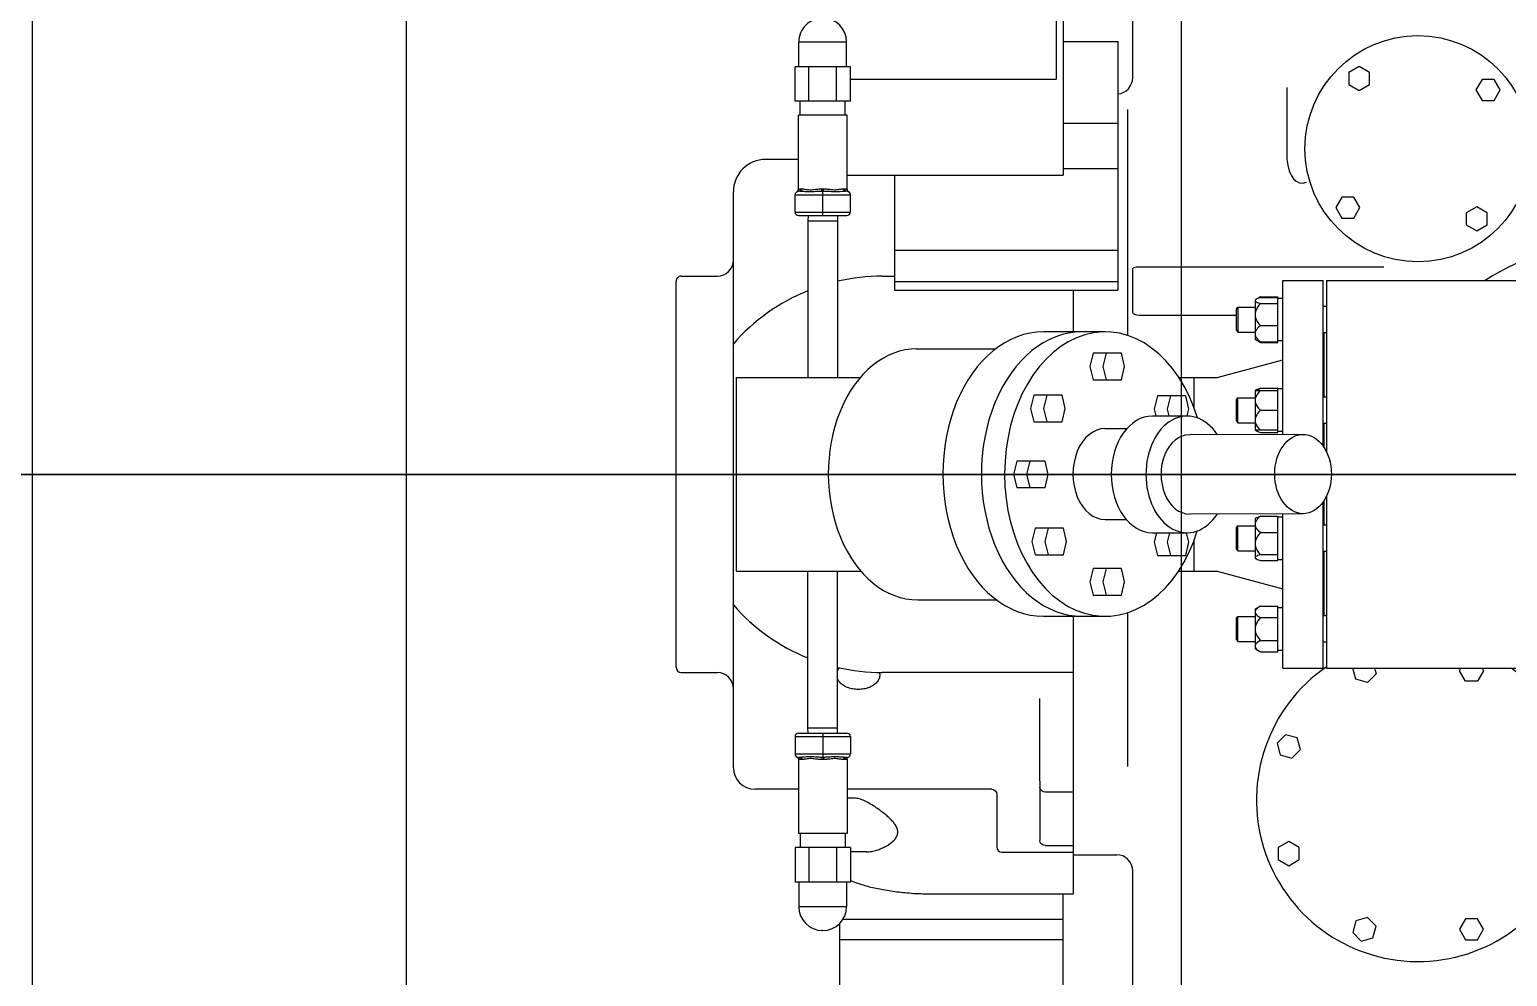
# Model space of a CAD drawing. Header units: inches. Extents: x -578 to 4567, y -980 to 6106.
# Drawn here: x 3107.25 to 3141.58, y 3588.06 to 3610.04 of the extents above; entities that cross this region are included whole.
import ezdxf

# ---------------------------------------------------------------- set-up
doc = ezdxf.new("R2010")
doc.units = ezdxf.units.IN
doc.header["$LTSCALE"] = 25.4
doc.header["$MEASUREMENT"] = 0
doc.linetypes.add('CENTERLINE', pattern=[12.755904, 9.448818, -0.944882, 1.417323, -0.944882])
doc.linetypes.add('SOLID', pattern=[0])
doc.layers.get('0').update_dxf_attribs({"linetype": 'CONTINUOUS', "lineweight": 20})
for name, color, linetype in [('1', 7, 'SOLID'), ('A-CONC', 106, 'CONTINUOUS'), ('COMP', 5, 'CONTINUOUS'), ('OB', 3, 'CONTINUOUS')]:
    doc.layers.add(name, color=color, linetype=linetype)
doc.layers.add('A-REFRIG EQPM', color=40, linetype='CONTINUOUS', true_color=0xffbf00)
doc.layers.add('NOTES', color=241, linetype='CONTINUOUS', lineweight=30)

# ---------------------------------------------------------------- blocks, each defined once
blk = doc.blocks.new('A$Cc1381af3')
at = {"color": 0}
for p, q in [((90.447, 45.179), (90.454, 45.179)), ((89.894, 44.054), (89.894, 44.626)), ((89.894, 44.626), (91.007, 44.626)), ((91.007, 44.054), (91.007, 44.626)), ((89.808, 43.25), (89.808, 44.054)), ((89.808, 44.054), (91.093, 44.054)), ((90.129, 43.25), (90.129, 44.054)), ((90.772, 43.25), (90.772, 44.054)), ((91.093, 43.25), (91.093, 44.054)), ((89.808, 43.25), (91.093, 43.25)), ((89.885, 41.2), (89.885, 42.929)), ((89.885, 42.929), (91.016, 42.929)), ((89.928, 42.929), (89.928, 43.25)), ((90.973, 42.929), (90.973, 43.25)), ((91.016, 41.2), (91.016, 42.929)), ((89.885, 41.199), (89.884, 41.19)), ((89.885, 41.194), (89.884, 41.19)), ((89.885, 41.2), (89.891, 41.203)), ((89.885, 41.2), (89.885, 41.198)), ((89.885, 41.198), (89.885, 41.194)), ((89.891, 41.203), (89.908, 41.209)), ((89.908, 41.209), (89.935, 41.212)), ((89.926, 41.182), (89.933, 41.196)), ((89.933, 41.196), (89.935, 41.212)), ((89.935, 41.212), (89.97, 41.212)), ((89.962, 41.182), (89.968, 41.196)), ((89.968, 41.196), (89.97, 41.212)), ((89.97, 41.212), (89.98, 41.212)), ((89.98, 41.212), (89.99, 41.211)), ((89.99, 41.211), (90.001, 41.21)), ((90.001, 41.21), (90.014, 41.208)), ((90.014, 41.208), (90.029, 41.205)), ((90.029, 41.205), (90.047, 41.202)), ((90.047, 41.202), (90.067, 41.199)), ((90.067, 41.199), (90.091, 41.195)), ((90.091, 41.195), (90.119, 41.192)), ((90.119, 41.192), (90.15, 41.19)), ((90.184, 41.19), (90.219, 41.192)), ((90.219, 41.192), (90.253, 41.195)), ((90.253, 41.195), (90.284, 41.199)), ((90.284, 41.199), (90.311, 41.202)), ((90.311, 41.202), (90.336, 41.205)), ((90.336, 41.205), (90.358, 41.208)), ((90.358, 41.208), (90.379, 41.21)), ((90.379, 41.21), (90.397, 41.211)), ((90.397, 41.211), (90.415, 41.212)), ((90.415, 41.212), (90.432, 41.212)), ((90.432, 41.196), (90.432, 41.212)), ((90.432, 41.212), (90.469, 41.212)), ((90.432, 41.182), (90.432, 41.196)), ((90.469, 41.196), (90.469, 41.212)), ((90.469, 41.212), (90.486, 41.212)), ((90.469, 41.182), (90.469, 41.196)), ((90.486, 41.212), (90.504, 41.211)), ((90.504, 41.211), (90.523, 41.21)), ((90.523, 41.21), (90.543, 41.208)), ((90.543, 41.208), (90.565, 41.205)), ((90.565, 41.205), (90.59, 41.202)), ((90.59, 41.202), (90.617, 41.199)), ((90.617, 41.199), (90.646, 41.196)), ((90.646, 41.196), (90.678, 41.192)), ((90.678, 41.192), (90.712, 41.19)), ((90.746, 41.19), (90.779, 41.192)), ((90.779, 41.192), (90.808, 41.195)), ((90.808, 41.195), (90.833, 41.199)), ((90.833, 41.199), (90.854, 41.202)), ((90.854, 41.202), (90.872, 41.205)), ((90.872, 41.205), (90.887, 41.208)), ((90.887, 41.208), (90.9, 41.21)), ((90.9, 41.21), (90.911, 41.211)), ((90.911, 41.211), (90.922, 41.212)), ((90.922, 41.212), (90.931, 41.212)), ((90.931, 41.212), (90.966, 41.212)), ((90.933, 41.196), (90.931, 41.212)), ((90.939, 41.182), (90.933, 41.196)), ((90.969, 41.196), (90.966, 41.212)), ((90.966, 41.212), (90.993, 41.209)), ((90.975, 41.182), (90.969, 41.196)), ((90.993, 41.209), (91.011, 41.203)), ((91.011, 41.203), (91.016, 41.2)), ((91.016, 41.199), (91.016, 41.2)), ((91.016, 41.197), (91.016, 41.2)), ((91.017, 41.19), (91.016, 41.199)), ((91.017, 41.194), (91.016, 41.197)), ((91.017, 41.191), (91.017, 41.194)), ((89.808, 40.679), (89.808, 41.08)), ((91.093, 41.08), (89.808, 41.08)), ((89.86, 41.156), (89.856, 41.154)), ((89.857, 41.154), (89.856, 41.154)), ((89.856, 41.154), (89.856, 41.154)), ((89.859, 41.156), (89.857, 41.155)), ((89.857, 41.155), (89.857, 41.154)), ((89.861, 41.157), (89.859, 41.156)), ((89.864, 41.159), (89.86, 41.156)), ((89.862, 41.158), (89.861, 41.157)), ((89.864, 41.159), (89.862, 41.158)), ((89.868, 41.162), (89.864, 41.159)), ((89.866, 41.161), (89.864, 41.159)), ((89.868, 41.162), (89.866, 41.161)), ((89.872, 41.166), (89.868, 41.162)), ((89.87, 41.164), (89.868, 41.162)), ((89.872, 41.166), (89.87, 41.164)), ((89.876, 41.171), (89.872, 41.166)), ((89.874, 41.168), (89.872, 41.166)), ((89.876, 41.171), (89.874, 41.168)), ((89.879, 41.177), (89.876, 41.171)), ((89.877, 41.173), (89.876, 41.171)), ((89.879, 41.176), (89.877, 41.173)), ((89.882, 41.183), (89.879, 41.177)), ((89.88, 41.179), (89.879, 41.176)), ((89.882, 41.183), (89.88, 41.179)), ((89.884, 41.19), (89.882, 41.183)), ((89.883, 41.186), (89.882, 41.183)), ((89.884, 41.19), (89.883, 41.186)), ((89.888, 41.161), (89.903, 41.163)), ((89.888, 41.161), (89.927, 41.161)), ((89.903, 41.163), (89.916, 41.17)), ((89.916, 41.17), (89.926, 41.182)), ((89.927, 41.161), (89.94, 41.163)), ((89.927, 41.161), (89.938, 41.16)), ((89.938, 41.16), (89.951, 41.16)), ((89.94, 41.163), (89.952, 41.17)), ((89.951, 41.16), (89.965, 41.159)), ((89.952, 41.17), (89.962, 41.182)), ((89.965, 41.159), (89.981, 41.158)), ((89.981, 41.158), (89.999, 41.156)), ((89.999, 41.156), (90.043, 41.153)), ((90.043, 41.153), (90.071, 41.15)), ((90.071, 41.15), (90.102, 41.149)), ((90.102, 41.149), (90.137, 41.147)), ((90.137, 41.147), (90.174, 41.147)), ((90.15, 41.19), (90.184, 41.19)), ((90.174, 41.147), (90.212, 41.149)), ((90.212, 41.149), (90.248, 41.15)), ((90.248, 41.15), (90.28, 41.153)), ((90.28, 41.153), (90.334, 41.157)), ((90.334, 41.157), (90.356, 41.158)), ((90.356, 41.158), (90.377, 41.159)), ((90.377, 41.159), (90.396, 41.16)), ((90.396, 41.16), (90.413, 41.16)), ((90.413, 41.16), (90.43, 41.161)), ((90.43, 41.161), (90.471, 41.161)), ((90.431, 41.17), (90.432, 41.182)), ((90.431, 41.163), (90.431, 41.17)), ((90.431, 41.161), (90.431, 41.163)), ((90.451, 40.598), (90.451, 41.161)), ((90.47, 41.17), (90.469, 41.182)), ((90.47, 41.163), (90.47, 41.17)), ((90.471, 41.161), (90.47, 41.163)), ((90.471, 41.161), (90.488, 41.16)), ((90.488, 41.16), (90.505, 41.16)), ((90.505, 41.16), (90.524, 41.159)), ((90.524, 41.159), (90.545, 41.158)), ((90.545, 41.158), (90.568, 41.157)), ((90.568, 41.157), (90.621, 41.153)), ((90.621, 41.153), (90.651, 41.151)), ((90.651, 41.151), (90.685, 41.149)), ((90.685, 41.149), (90.722, 41.147)), ((90.712, 41.19), (90.746, 41.19)), ((90.722, 41.147), (90.759, 41.147)), ((90.759, 41.147), (90.795, 41.148)), ((90.795, 41.148), (90.828, 41.15)), ((90.828, 41.15), (90.857, 41.152)), ((90.857, 41.152), (90.881, 41.155)), ((90.881, 41.155), (90.902, 41.156)), ((90.902, 41.156), (90.92, 41.158)), ((90.92, 41.158), (90.936, 41.159)), ((90.936, 41.159), (90.95, 41.16)), ((90.949, 41.17), (90.939, 41.182)), ((90.961, 41.163), (90.949, 41.17)), ((90.95, 41.16), (90.963, 41.16)), ((90.975, 41.161), (90.961, 41.163)), ((90.963, 41.16), (90.974, 41.161)), ((90.974, 41.161), (91.013, 41.161)), ((90.986, 41.17), (90.975, 41.182)), ((90.999, 41.163), (90.986, 41.17)), ((91.013, 41.161), (90.999, 41.163)), ((91.018, 41.188), (91.017, 41.191)), ((91.019, 41.183), (91.017, 41.19)), ((91.019, 41.185), (91.018, 41.188)), ((91.019, 41.183), (91.019, 41.185)), ((91.022, 41.177), (91.019, 41.183)), ((91.02, 41.18), (91.019, 41.183)), ((91.022, 41.178), (91.02, 41.18)), ((91.023, 41.175), (91.022, 41.178)), ((91.025, 41.171), (91.022, 41.177)), ((91.024, 41.173), (91.023, 41.175)), ((91.025, 41.171), (91.024, 41.173)), ((91.029, 41.166), (91.025, 41.171)), ((91.027, 41.169), (91.025, 41.171)), ((91.028, 41.168), (91.027, 41.169)), ((91.029, 41.166), (91.028, 41.168)), ((91.033, 41.162), (91.029, 41.166)), ((91.031, 41.165), (91.029, 41.166)), ((91.032, 41.163), (91.031, 41.165)), ((91.034, 41.162), (91.032, 41.163)), ((91.037, 41.159), (91.033, 41.162)), ((91.035, 41.16), (91.034, 41.162)), ((91.037, 41.159), (91.035, 41.16)), ((91.038, 41.158), (91.037, 41.159)), ((91.041, 41.156), (91.037, 41.159)), ((91.04, 41.157), (91.038, 41.158)), ((91.041, 41.156), (91.04, 41.157)), ((91.043, 41.155), (91.041, 41.156)), ((91.045, 41.154), (91.041, 41.156)), ((91.044, 41.155), (91.043, 41.155)), ((91.045, 41.154), (91.044, 41.155)), ((91.045, 41.154), (91.045, 41.154)), ((91.045, 41.154), (91.045, 41.154)), ((91.093, 40.679), (91.093, 41.08)), ((91.093, 40.679), (89.808, 40.679)), ((91.013, 40.598), (89.888, 40.598)), ((90.11, 40.598), (90.103, 40.477)), ((90.791, 40.598), (90.798, 40.477)), ((90.103, 40.477), (90.103, 36.841)), ((90.798, 40.477), (90.103, 40.477)), ((90.798, 40.477), (90.798, 36.841)), ((78.75, 39.091), (65.5, 39.091)), ((78.75, 35.104), (78.75, 39.091)), ((78.826, 39.091), (78.826, 35.232)), ((79.763, 39.091), (78.826, 39.091)), ((79.763, 39.091), (79.763, 35.505)), ((78.75, 38.488), (78.826, 38.488)), ((79.763, 38.676), (79.883, 38.676)), ((79.883, 38.713), (79.883, 37.65)), ((80.283, 38.713), (79.883, 38.713)), ((80.283, 38.447), (79.883, 38.447)), ((80.325, 38.687), (80.283, 38.713)), ((80.283, 38.713), (80.407, 38.641)), ((80.283, 38.447), (80.319, 38.469)), ((80.325, 38.395), (80.283, 38.447)), ((80.319, 38.469), (80.348, 38.49)), ((80.357, 38.662), (80.325, 38.687)), ((80.348, 38.49), (80.371, 38.51)), ((80.38, 38.64), (80.357, 38.662)), ((80.371, 38.51), (80.387, 38.528)), ((80.379, 38.658), (80.379, 38.658)), ((80.395, 38.619), (80.38, 38.64)), ((80.387, 38.528), (80.398, 38.546)), ((80.404, 38.599), (80.395, 38.619)), ((80.398, 38.546), (80.405, 38.563)), ((80.407, 38.58), (80.404, 38.599)), ((80.405, 38.563), (80.407, 38.58)), ((80.407, 37.721), (80.407, 38.641)), ((80.812, 38.47), (80.407, 38.47)), ((80.812, 38.47), (80.812, 37.892)), ((80.837, 38.428), (80.812, 38.47)), ((80.357, 38.347), (80.325, 38.395)), ((80.38, 38.302), (80.357, 38.347)), ((80.395, 38.26), (80.38, 38.302)), ((80.387, 38.078), (80.398, 38.114)), ((80.404, 38.22), (80.395, 38.26)), ((80.398, 38.114), (80.405, 38.148)), ((80.407, 38.181), (80.404, 38.22)), ((80.405, 38.148), (80.407, 38.181)), ((80.837, 38.428), (80.837, 37.935)), ((78.75, 37.874), (78.826, 37.874)), ((78.801, 37.874), (78.801, 36.385)), ((80.283, 37.915), (79.883, 37.915)), ((80.283, 37.915), (80.319, 37.96)), ((80.325, 37.889), (80.283, 37.915)), ((80.319, 37.96), (80.348, 38.002)), ((80.357, 37.865), (80.325, 37.889)), ((80.348, 38.002), (80.371, 38.041)), ((80.38, 37.843), (80.357, 37.865)), ((80.371, 38.041), (80.387, 38.078)), ((80.395, 37.822), (80.38, 37.843)), ((80.404, 37.802), (80.395, 37.822)), ((80.398, 37.749), (80.405, 37.766)), ((80.407, 37.783), (80.404, 37.802)), ((80.405, 37.766), (80.407, 37.783)), ((80.812, 37.892), (80.407, 37.892)), ((80.837, 37.935), (80.812, 37.892)), ((79.763, 37.686), (79.883, 37.686)), ((80.283, 37.65), (79.883, 37.65)), ((80.283, 37.65), (80.407, 37.721)), ((80.283, 37.65), (80.319, 37.672)), ((80.319, 37.672), (80.348, 37.693)), ((80.348, 37.693), (80.371, 37.713)), ((80.371, 37.713), (80.387, 37.731)), ((80.379, 37.705), (80.379, 37.705)), ((80.387, 37.731), (80.398, 37.749)), ((83.509, 37.392), (83.438, 37.084)), ((83.438, 37.084), (83.509, 36.775)), ((84.166, 37.392), (83.509, 37.392)), ((83.942, 37.084), (83.865, 37.392)), ((83.865, 36.775), (83.942, 37.084)), ((84.243, 37.084), (84.166, 37.392)), ((84.166, 36.775), (84.243, 37.084)), ((83.509, 36.775), (84.166, 36.775)), ((79.763, 36.573), (79.883, 36.573)), ((80.283, 36.591), (79.883, 36.591)), ((79.883, 36.591), (79.883, 35.564)), ((80.283, 36.454), (79.883, 36.454)), ((80.325, 36.578), (80.283, 36.591)), ((80.283, 36.454), (80.319, 36.465)), ((80.325, 36.404), (80.283, 36.454)), ((80.319, 36.465), (80.348, 36.476)), ((80.357, 36.565), (80.325, 36.578)), ((80.357, 36.357), (80.325, 36.404)), ((80.348, 36.476), (80.371, 36.486)), ((80.379, 36.554), (80.357, 36.565)), ((80.371, 36.486), (80.387, 36.496)), ((80.378, 36.554), (80.407, 36.538)), ((80.395, 36.543), (80.379, 36.554)), ((80.387, 36.496), (80.398, 36.505)), ((80.404, 36.532), (80.395, 36.543)), ((80.398, 36.505), (80.405, 36.514)), ((80.407, 36.522), (80.404, 36.532)), ((80.405, 36.514), (80.407, 36.522)), ((80.407, 35.618), (80.407, 36.538)), ((82.019, 36.473), (81.948, 36.165)), ((82.677, 36.473), (82.019, 36.473)), ((82.452, 36.165), (82.375, 36.473)), ((82.754, 36.165), (82.677, 36.473)), ((84.86, 36.461), (84.789, 36.152)), ((85.517, 36.461), (84.86, 36.461)), ((85.293, 36.152), (85.216, 36.461)), ((85.594, 36.152), (85.517, 36.461)), ((78.75, 36.385), (78.826, 36.385)), ((80.348, 36.024), (80.371, 36.062)), ((80.38, 36.314), (80.357, 36.357)), ((80.371, 36.062), (80.387, 36.098)), ((80.395, 36.273), (80.38, 36.314)), ((80.387, 36.098), (80.398, 36.132)), ((80.404, 36.235), (80.395, 36.273)), ((80.398, 36.132), (80.405, 36.165)), ((80.407, 36.197), (80.404, 36.235)), ((80.405, 36.165), (80.407, 36.197)), ((80.812, 36.367), (80.407, 36.367)), ((80.837, 36.324), (80.812, 36.367)), ((80.812, 36.367), (80.812, 35.789)), ((80.837, 36.324), (80.837, 35.831)), ((81.948, 36.165), (81.999, 35.945)), ((82.397, 35.945), (82.452, 36.165)), ((82.698, 35.944), (82.754, 36.165)), ((84.789, 36.152), (84.86, 35.843)), ((85.216, 35.843), (85.293, 36.152)), ((85.517, 35.843), (85.594, 36.152)), ((78.75, 35.771), (78.826, 35.771)), ((78.801, 35.771), (78.801, 35.196)), ((80.283, 35.94), (79.883, 35.94)), ((80.283, 35.94), (80.319, 35.983)), ((80.325, 35.904), (80.283, 35.94)), ((80.319, 35.983), (80.348, 36.024)), ((80.357, 35.87), (80.325, 35.904)), ((80.38, 35.838), (80.357, 35.87)), ((80.395, 35.808), (80.38, 35.838)), ((80.387, 35.68), (80.398, 35.705)), ((80.404, 35.78), (80.395, 35.808)), ((80.398, 35.705), (80.405, 35.729)), ((80.407, 35.752), (80.404, 35.78)), ((80.405, 35.729), (80.407, 35.752)), ((80.812, 35.789), (80.407, 35.789)), ((80.837, 35.831), (80.812, 35.789)), ((84.86, 35.843), (85.517, 35.843)), ((79.763, 35.583), (79.883, 35.583)), ((80.283, 35.564), (79.883, 35.564)), ((80.283, 35.564), (80.319, 35.596)), ((80.325, 35.578), (80.283, 35.564)), ((80.319, 35.596), (80.348, 35.626)), ((80.357, 35.59), (80.325, 35.578)), ((80.348, 35.626), (80.371, 35.653)), ((80.379, 35.601), (80.357, 35.59)), ((80.371, 35.653), (80.387, 35.68)), ((80.378, 35.601), (80.407, 35.618)), ((85.283, 34.899), (85.213, 34.591)), ((85.941, 34.899), (85.283, 34.899)), ((85.717, 34.591), (85.64, 34.899)), ((86.018, 34.591), (85.941, 34.899)), ((85.213, 34.591), (85.283, 34.282)), ((85.64, 34.282), (85.717, 34.591)), ((85.941, 34.282), (86.018, 34.591)), ((78.75, 30.091), (78.75, 34.063)), ((85.283, 34.282), (85.941, 34.282)), ((78.801, 33.972), (78.801, 33.41)), ((78.826, 33.936), (78.826, 30.091)), ((79.763, 33.665), (79.763, 30.091)), ((78.75, 33.41), (78.826, 33.41)), ((79.763, 33.598), (79.883, 33.598)), ((79.883, 33.617), (79.883, 32.59)), ((80.283, 33.617), (79.883, 33.617)), ((79.883, 33.564), (80.407, 33.564)), ((80.325, 33.603), (80.283, 33.617)), ((80.325, 33.519), (80.283, 33.564)), ((80.357, 33.591), (80.325, 33.603)), ((80.357, 33.477), (80.325, 33.519)), ((80.379, 33.58), (80.357, 33.591)), ((80.38, 33.438), (80.357, 33.477)), ((80.378, 33.58), (80.407, 33.564)), ((80.395, 33.568), (80.379, 33.58)), ((80.395, 33.402), (80.38, 33.438)), ((80.399, 33.564), (80.395, 33.568)), ((80.404, 33.367), (80.395, 33.402)), ((80.398, 33.275), (80.405, 33.304)), ((80.407, 33.333), (80.404, 33.367)), ((80.405, 33.304), (80.407, 33.333)), ((80.407, 32.643), (80.407, 33.564)), ((80.812, 33.392), (80.407, 33.392)), ((80.837, 33.35), (80.812, 33.392)), ((80.812, 33.392), (80.812, 32.814)), ((80.837, 33.35), (80.837, 32.857)), ((84.892, 33.372), (84.821, 33.063)), ((85.549, 33.372), (84.892, 33.372)), ((85.325, 33.063), (85.248, 33.372)), ((85.626, 33.063), (85.549, 33.372)), ((80.283, 33.103), (79.883, 33.103)), ((80.283, 33.103), (80.319, 33.142)), ((80.325, 33.058), (80.283, 33.103)), ((80.319, 33.142), (80.348, 33.178)), ((80.357, 33.017), (80.325, 33.058)), ((80.348, 33.178), (80.371, 33.212)), ((80.38, 32.978), (80.357, 33.017)), ((80.371, 33.212), (80.387, 33.244)), ((80.395, 32.942), (80.38, 32.978)), ((80.387, 33.244), (80.398, 33.275)), ((81.984, 33.236), (81.948, 33.08)), ((81.948, 33.08), (82.019, 32.771)), ((82.375, 32.771), (82.452, 33.08)), ((82.452, 33.08), (82.413, 33.236)), ((82.677, 32.771), (82.754, 33.08)), ((82.754, 33.08), (82.715, 33.236)), ((84.821, 33.063), (84.892, 32.754)), ((85.248, 32.754), (85.325, 33.063)), ((85.549, 32.754), (85.626, 33.063)), ((78.75, 32.796), (78.826, 32.796)), ((78.801, 32.796), (78.801, 31.307)), ((80.407, 32.643), (79.883, 32.643)), ((80.283, 32.643), (80.319, 32.682)), ((80.283, 32.59), (80.319, 32.621)), ((80.319, 32.682), (80.348, 32.718)), ((80.319, 32.621), (80.341, 32.643)), ((80.357, 32.616), (80.325, 32.603)), ((80.348, 32.718), (80.371, 32.752)), ((80.379, 32.627), (80.357, 32.616)), ((80.371, 32.752), (80.387, 32.784)), ((80.378, 32.627), (80.407, 32.643)), ((80.387, 32.784), (80.398, 32.815)), ((80.404, 32.907), (80.395, 32.942)), ((80.398, 32.815), (80.405, 32.844)), ((80.407, 32.873), (80.404, 32.907)), ((80.405, 32.844), (80.407, 32.873)), ((80.812, 32.814), (80.407, 32.814)), ((80.837, 32.857), (80.812, 32.814)), ((82.019, 32.771), (82.677, 32.771)), ((84.892, 32.754), (85.549, 32.754)), ((79.763, 32.608), (79.883, 32.608)), ((80.283, 32.59), (79.883, 32.59)), ((80.325, 32.603), (80.283, 32.59)), ((83.509, 32.395), (83.438, 32.087)), ((84.166, 32.395), (83.509, 32.395)), ((83.942, 32.087), (83.865, 32.395)), ((84.243, 32.087), (84.166, 32.395)), ((90.103, 28.705), (90.103, 32.341)), ((90.798, 28.705), (90.798, 32.341)), ((83.438, 32.087), (83.509, 31.778)), ((83.865, 31.778), (83.942, 32.087)), ((84.166, 31.778), (84.243, 32.087)), ((83.509, 31.778), (84.166, 31.778)), ((78.75, 31.307), (78.826, 31.307)), ((79.763, 31.495), (79.883, 31.495)), ((80.283, 31.531), (79.883, 31.531)), ((79.883, 31.531), (79.883, 30.469)), ((80.283, 31.513), (79.883, 31.513)), ((80.325, 31.506), (80.283, 31.531)), ((80.283, 31.531), (80.407, 31.46)), ((80.325, 31.477), (80.283, 31.513)), ((80.283, 31.513), (80.319, 31.502)), ((80.319, 31.502), (80.348, 31.491)), ((80.34, 31.494), (80.325, 31.506)), ((80.357, 31.443), (80.325, 31.477)), ((80.348, 31.491), (80.371, 31.481)), ((80.38, 31.411), (80.357, 31.443)), ((80.371, 31.481), (80.379, 31.476)), ((80.371, 31.227), (80.387, 31.253)), ((80.395, 31.381), (80.38, 31.411)), ((80.387, 31.253), (80.398, 31.278)), ((80.404, 31.353), (80.395, 31.381)), ((80.398, 31.278), (80.405, 31.302)), ((80.407, 31.325), (80.404, 31.353)), ((80.405, 31.302), (80.407, 31.325)), ((80.407, 30.54), (80.407, 31.46)), ((80.812, 31.289), (80.407, 31.289)), ((80.837, 31.247), (80.812, 31.289)), ((80.812, 30.711), (80.812, 31.289)), ((80.837, 31.247), (80.837, 30.754)), ((80.283, 31.138), (79.883, 31.138)), ((80.283, 31.138), (80.319, 31.169)), ((80.325, 31.088), (80.283, 31.138)), ((80.319, 31.169), (80.348, 31.199)), ((80.357, 31.041), (80.325, 31.088)), ((80.348, 31.199), (80.371, 31.227)), ((80.38, 30.998), (80.357, 31.041)), ((80.395, 30.957), (80.38, 30.998)), ((80.404, 30.919), (80.395, 30.957)), ((80.407, 30.881), (80.404, 30.919)), ((78.75, 30.693), (78.826, 30.693)), ((80.283, 30.624), (79.883, 30.624)), ((80.283, 30.624), (80.319, 30.667)), ((80.325, 30.611), (80.283, 30.624)), ((80.319, 30.667), (80.348, 30.708)), ((80.357, 30.598), (80.325, 30.611)), ((80.348, 30.708), (80.371, 30.746)), ((80.38, 30.587), (80.357, 30.598)), ((80.371, 30.746), (80.387, 30.782)), ((80.395, 30.576), (80.38, 30.587)), ((80.387, 30.782), (80.398, 30.816)), ((80.404, 30.566), (80.395, 30.576)), ((80.398, 30.816), (80.405, 30.849)), ((80.407, 30.555), (80.404, 30.566)), ((80.405, 30.849), (80.407, 30.881)), ((80.405, 30.547), (80.407, 30.555)), ((80.812, 30.711), (80.407, 30.711)), ((80.837, 30.754), (80.812, 30.711)), ((79.763, 30.505), (79.883, 30.505)), ((80.283, 30.487), (79.883, 30.487)), ((80.283, 30.469), (79.883, 30.469)), ((80.283, 30.469), (80.407, 30.54)), ((80.283, 30.487), (80.319, 30.498)), ((80.283, 30.469), (80.319, 30.491)), ((80.319, 30.498), (80.348, 30.509)), ((80.319, 30.491), (80.341, 30.506)), ((80.348, 30.509), (80.371, 30.519)), ((80.371, 30.519), (80.379, 30.524)), ((80.379, 30.524), (80.387, 30.529)), ((80.387, 30.529), (80.398, 30.538)), ((80.398, 30.538), (80.405, 30.547)), ((78.75, 30.091), (65.5, 30.091)), ((79.763, 30.091), (78.826, 30.091)), ((89.808, 28.503), (89.808, 28.101)), ((91.093, 28.503), (89.808, 28.503)), ((91.013, 28.583), (89.888, 28.583)), ((90.11, 28.583), (90.103, 28.705)), ((90.798, 28.705), (90.103, 28.705)), ((90.451, 28.583), (90.451, 28.02)), ((90.791, 28.583), (90.798, 28.705)), ((91.093, 28.503), (91.093, 28.101)), ((91.093, 28.101), (89.808, 28.101)), ((89.86, 28.025), (89.856, 28.027)), ((89.856, 28.027), (89.856, 28.027)), ((89.857, 28.027), (89.856, 28.027)), ((89.857, 28.026), (89.857, 28.027)), ((89.859, 28.026), (89.857, 28.026)), ((89.861, 28.025), (89.859, 28.026)), ((89.864, 28.022), (89.86, 28.025)), ((89.862, 28.023), (89.861, 28.025)), ((89.864, 28.022), (89.862, 28.023)), ((89.866, 28.02), (89.864, 28.022)), ((89.868, 28.019), (89.864, 28.022)), ((89.868, 28.019), (89.866, 28.02)), ((89.872, 28.015), (89.868, 28.019)), ((89.87, 28.017), (89.868, 28.019)), ((89.872, 28.015), (89.87, 28.017)), ((89.876, 28.01), (89.872, 28.015)), ((89.874, 28.013), (89.872, 28.015)), ((89.876, 28.01), (89.874, 28.013)), ((89.879, 28.004), (89.876, 28.01)), ((89.877, 28.008), (89.876, 28.01)), ((89.879, 28.005), (89.877, 28.008)), ((89.88, 28.002), (89.879, 28.005)), ((89.882, 27.998), (89.879, 28.004)), ((89.882, 27.998), (89.88, 28.002)), ((89.884, 27.991), (89.882, 27.998)), ((89.883, 27.995), (89.882, 27.998)), ((89.884, 27.991), (89.883, 27.995)), ((89.885, 27.982), (89.884, 27.991)), ((89.885, 27.987), (89.884, 27.991)), ((89.885, 27.983), (89.885, 27.987)), ((89.885, 27.981), (89.885, 27.983)), ((89.885, 27.981), (89.885, 26.253)), ((89.885, 27.981), (89.891, 27.978)), ((89.888, 28.02), (89.903, 28.018)), ((89.888, 28.02), (89.927, 28.02)), ((89.891, 27.978), (89.908, 27.972)), ((89.903, 28.018), (89.916, 28.011)), ((89.908, 27.972), (89.935, 27.969)), ((89.916, 28.011), (89.926, 27.999)), ((89.926, 27.999), (89.933, 27.985)), ((89.927, 28.02), (89.938, 28.021)), ((89.927, 28.02), (89.94, 28.018)), ((89.933, 27.985), (89.935, 27.969)), ((89.935, 27.969), (89.97, 27.969)), ((89.938, 28.021), (89.951, 28.021)), ((89.94, 28.018), (89.952, 28.011)), ((89.951, 28.021), (89.965, 28.022)), ((89.952, 28.011), (89.962, 27.999)), ((89.962, 27.999), (89.968, 27.985)), ((89.965, 28.022), (89.981, 28.023)), ((89.968, 27.985), (89.97, 27.969)), ((89.97, 27.969), (89.98, 27.969)), ((89.98, 27.969), (89.99, 27.97)), ((89.981, 28.023), (89.999, 28.025)), ((89.99, 27.97), (90.001, 27.972)), ((89.999, 28.025), (90.043, 28.029)), ((90.001, 27.972), (90.014, 27.973)), ((90.014, 27.973), (90.029, 27.976)), ((90.029, 27.976), (90.047, 27.979)), ((90.043, 28.029), (90.071, 28.031)), ((90.047, 27.979), (90.067, 27.982)), ((90.067, 27.982), (90.091, 27.986)), ((90.071, 28.031), (90.102, 28.033)), ((90.091, 27.986), (90.119, 27.989)), ((90.102, 28.033), (90.137, 28.034)), ((90.119, 27.989), (90.15, 27.991)), ((90.137, 28.034), (90.174, 28.034)), ((90.15, 27.991), (90.184, 27.991)), ((90.174, 28.034), (90.212, 28.033)), ((90.184, 27.991), (90.219, 27.989)), ((90.212, 28.033), (90.248, 28.031)), ((90.219, 27.989), (90.253, 27.986)), ((90.248, 28.031), (90.28, 28.028)), ((90.253, 27.986), (90.284, 27.982)), ((90.28, 28.028), (90.334, 28.025)), ((90.284, 27.982), (90.311, 27.979)), ((90.311, 27.979), (90.336, 27.976)), ((90.334, 28.025), (90.356, 28.023)), ((90.336, 27.976), (90.358, 27.973)), ((90.356, 28.023), (90.377, 28.022)), ((90.358, 27.973), (90.379, 27.971)), ((90.377, 28.022), (90.396, 28.021)), ((90.379, 27.971), (90.397, 27.97)), ((90.396, 28.021), (90.413, 28.021)), ((90.397, 27.97), (90.415, 27.969)), ((90.413, 28.021), (90.43, 28.02)), ((90.415, 27.969), (90.432, 27.969)), ((90.43, 28.02), (90.471, 28.02)), ((90.431, 28.02), (90.431, 28.018)), ((90.431, 28.018), (90.431, 28.011)), ((90.431, 28.011), (90.432, 27.999)), ((90.432, 27.999), (90.432, 27.985)), ((90.432, 27.985), (90.432, 27.969)), ((90.432, 27.969), (90.469, 27.969)), ((90.47, 28.011), (90.469, 27.999)), ((90.469, 27.999), (90.469, 27.985)), ((90.469, 27.985), (90.469, 27.969)), ((90.469, 27.969), (90.486, 27.969)), ((90.471, 28.02), (90.47, 28.018)), ((90.47, 28.018), (90.47, 28.011)), ((90.471, 28.02), (90.488, 28.021)), ((90.486, 27.969), (90.504, 27.97)), ((90.488, 28.021), (90.505, 28.021)), ((90.504, 27.97), (90.523, 27.971)), ((90.505, 28.021), (90.524, 28.022)), ((90.523, 27.971), (90.543, 27.973)), ((90.524, 28.022), (90.545, 28.023)), ((90.543, 27.973), (90.565, 27.976)), ((90.545, 28.023), (90.568, 28.025)), ((90.565, 27.976), (90.59, 27.979)), ((90.568, 28.025), (90.621, 28.028)), ((90.59, 27.979), (90.617, 27.982)), ((90.617, 27.982), (90.646, 27.986)), ((90.621, 28.028), (90.651, 28.031)), ((90.646, 27.986), (90.678, 27.989)), ((90.651, 28.031), (90.685, 28.032)), ((90.678, 27.989), (90.712, 27.991)), ((90.685, 28.032), (90.722, 28.034)), ((90.712, 27.991), (90.746, 27.991)), ((90.722, 28.034), (90.759, 28.034)), ((90.746, 27.991), (90.779, 27.989)), ((90.759, 28.034), (90.795, 28.033)), ((90.779, 27.989), (90.808, 27.986)), ((90.795, 28.033), (90.828, 28.031)), ((90.808, 27.986), (90.833, 27.983)), ((90.828, 28.031), (90.857, 28.029)), ((90.833, 27.983), (90.854, 27.979)), ((90.854, 27.979), (90.872, 27.976)), ((90.857, 28.029), (90.881, 28.027)), ((90.872, 27.976), (90.887, 27.973)), ((90.881, 28.027), (90.902, 28.025)), ((90.887, 27.973), (90.9, 27.972)), ((90.9, 27.972), (90.911, 27.97)), ((90.902, 28.025), (90.92, 28.023)), ((90.911, 27.97), (90.922, 27.969)), ((90.92, 28.023), (90.936, 28.022)), ((90.922, 27.969), (90.931, 27.969)), ((90.933, 27.985), (90.931, 27.969)), ((90.931, 27.969), (90.966, 27.969)), ((90.939, 27.999), (90.933, 27.985)), ((90.936, 28.022), (90.95, 28.021)), ((90.949, 28.011), (90.939, 27.999)), ((90.961, 28.018), (90.949, 28.011)), ((90.95, 28.021), (90.963, 28.021)), ((90.975, 28.02), (90.961, 28.018)), ((90.963, 28.021), (90.974, 28.02)), ((90.969, 27.985), (90.966, 27.969)), ((90.966, 27.969), (90.993, 27.972)), ((90.975, 27.999), (90.969, 27.985)), ((90.974, 28.02), (91.013, 28.02)), ((90.986, 28.011), (90.975, 27.999)), ((90.999, 28.018), (90.986, 28.011)), ((90.993, 27.972), (91.011, 27.978)), ((91.013, 28.02), (90.999, 28.018)), ((91.011, 27.978), (91.016, 27.981)), ((91.017, 27.991), (91.016, 27.982)), ((91.017, 27.987), (91.016, 27.984)), ((91.016, 27.984), (91.016, 27.981)), ((91.016, 27.982), (91.016, 27.981)), ((91.016, 27.981), (91.016, 26.253)), ((91.019, 27.998), (91.017, 27.991)), ((91.018, 27.993), (91.017, 27.99)), ((91.017, 27.99), (91.017, 27.987)), ((91.019, 27.996), (91.018, 27.993)), ((91.022, 28.004), (91.019, 27.998)), ((91.02, 28.001), (91.019, 27.999)), ((91.019, 27.999), (91.019, 27.996)), ((91.022, 28.003), (91.02, 28.001)), ((91.025, 28.01), (91.022, 28.004)), ((91.023, 28.006), (91.022, 28.003)), ((91.024, 28.008), (91.023, 28.006)), ((91.025, 28.01), (91.024, 28.008)), ((91.029, 28.015), (91.025, 28.01)), ((91.027, 28.012), (91.025, 28.01)), ((91.028, 28.013), (91.027, 28.012)), ((91.029, 28.015), (91.028, 28.013)), ((91.033, 28.019), (91.029, 28.015)), ((91.031, 28.017), (91.029, 28.015)), ((91.032, 28.018), (91.031, 28.017)), ((91.034, 28.019), (91.032, 28.018)), ((91.037, 28.022), (91.033, 28.019)), ((91.035, 28.021), (91.034, 28.019)), ((91.037, 28.022), (91.035, 28.021)), ((91.041, 28.025), (91.037, 28.022)), ((91.038, 28.023), (91.037, 28.022)), ((91.04, 28.024), (91.038, 28.023)), ((91.041, 28.025), (91.04, 28.024)), ((91.045, 28.027), (91.041, 28.025)), ((91.043, 28.026), (91.041, 28.025)), ((91.044, 28.026), (91.043, 28.026)), ((91.045, 28.027), (91.044, 28.026)), ((91.045, 28.027), (91.045, 28.027)), ((91.045, 28.027), (91.045, 28.027)), ((89.885, 26.253), (91.016, 26.253)), ((89.928, 26.253), (89.928, 25.931)), ((90.973, 26.253), (90.973, 25.931)), ((89.808, 25.931), (89.808, 25.128)), ((89.808, 25.931), (91.093, 25.931)), ((90.129, 25.931), (90.129, 25.128)), ((90.772, 25.931), (90.772, 25.128)), ((91.093, 25.931), (91.093, 25.128)), ((89.808, 25.128), (91.093, 25.128)), ((89.894, 25.128), (89.894, 24.555)), ((91.007, 25.128), (91.007, 24.555)), ((89.894, 24.555), (91.007, 24.555))]:
    blk.add_line(p, q, dxfattribs=at)
at = {"color": 0, "linetype": 'Continuous'}
for p, q in [((85.326, 37.885), (83.891, 37.885)), ((88.244, 37.503), (86.417, 37.503)), ((82.187, 36.841), (81.826, 36.841)), ((81.826, 36.841), (81.826, 36.123)), ((92.451, 36.841), (89.562, 36.841)), ((92.451, 36.841), (92.451, 32.341)), ((82.793, 35.945), (81.986, 35.945)), ((79.293, 35.504), (81.934, 35.511)), ((83.891, 35.64), (83.398, 35.64)), ((79.293, 33.664), (81.934, 33.67)), ((83.891, 33.527), (83.387, 33.527)), ((81.826, 33.045), (81.826, 32.341)), ((82.793, 33.236), (81.986, 33.236)), ((82.178, 32.341), (81.826, 32.341)), ((92.451, 32.341), (89.575, 32.341)), ((92.04, 32.341), (91.569, 32.341)), ((88.278, 31.679), (86.435, 31.679)), ((83.891, 31.282), (85.326, 31.282))]:
    blk.add_line(p, q, dxfattribs=at)
at = {"color": 0}
for centre, radius, start, end in [((90.447, 44.626), 0.553, 90, 180), ((90.454, 44.626), 0.553, 0, 90), ((89.888, 41.08), 0.0804, 90, 180), ((91.013, 41.08), 0.0804, 0, 90), ((89.888, 40.679), 0.0804, 180, 270), ((91.013, 40.679), 0.0804, 270, 0), ((89.888, 28.503), 0.0804, 90, 180), ((91.013, 28.503), 0.0804, 0, 90), ((89.888, 28.101), 0.0804, 180, 270), ((91.013, 28.101), 0.0804, 270, 0), ((90.447, 24.555), 0.553, 180, 270), ((90.454, 24.555), 0.553, 270, 0)]:
    blk.add_arc(centre, radius, start, end, dxfattribs=at)
at = {"color": 0, "linetype": 'Continuous'}
for centre, major_axis, ratio, start_param, end_param in [((83.891, 34.584), (0, -3.301), 0.707106, -1.164517, 4.301083), ((84.43, 34.584), (0, -3.301), 0.707106, 0, 3.141593), ((85.326, 34.584), (0, -3.301), 0.707106, 0, 3.141593), ((88.261, 34.591), (0.017, -2.912), 0.707016, -0.008342, 3.141593), ((81.986, 34.591), (0, -1.354), 0.707107, -0.822149, 3.967102), ((82.793, 34.591), (0, 1.354), 0.707107, 3.141593, 6.283185), ((81.934, 34.591), (0, -0.92), 0.715232, 0, 3.14526), ((83.891, 34.584), (0, 1.056), 0.707126, -3.141593, 0)]:
    blk.add_ellipse(centre, major_axis=major_axis, ratio=ratio, start_param=start_param, end_param=end_param, dxfattribs=at)
blk.add_ellipse((79.293, 34.584), major_axis=(0, -0.92), ratio=0.715232, dxfattribs=at)
at = {"layer": '1', "color": 0, "linetype": 'Continuous'}
for p, q in [((81.287, 36.841), (79.763, 37.247)), ((81.826, 36.841), (81.287, 36.841)), ((90.798, 36.841), (90.103, 36.841)), ((81.287, 32.341), (79.763, 31.934)), ((81.826, 32.341), (81.287, 32.341)), ((90.798, 32.341), (90.103, 32.341))]:
    blk.add_line(p, q, dxfattribs=at)
at = {"layer": 'COMP', "color": 0}
for p, q in [((84.866, 48.636), (84.866, 44.326)), ((90.053, 47.986), (90.053, 45.014)), ((83.249, 47.132), (83.249, 43.8)), ((75.241, 45.396), (75.1, 45.152)), ((75.522, 45.396), (75.241, 45.396)), ((75.662, 45.152), (75.522, 45.396)), ((77.67, 45.351), (77.597, 45.08)), ((77.941, 45.424), (77.67, 45.351)), ((78.14, 45.225), (77.941, 45.424)), ((90.053, 45.391), (84.866, 45.391)), ((75.1, 45.152), (75.241, 44.909)), ((75.522, 44.909), (75.662, 45.152)), ((77.597, 45.08), (77.796, 44.881)), ((78.067, 44.954), (78.14, 45.225)), ((75.241, 44.909), (75.522, 44.909)), ((77.796, 44.881), (78.067, 44.954)), ((89.974, 44.913), (84.866, 44.913)), ((84.624, 44.326), (84.624, 37.885)), ((87.966, 44.326), (84.624, 44.326)), ((88.132, 44.325), (87.966, 44.326)), ((79.627, 43.675), (79.384, 43.534)), ((79.87, 43.534), (79.627, 43.675)), ((79.384, 43.534), (79.384, 43.253)), ((79.384, 43.253), (79.627, 43.113)), ((79.627, 43.113), (79.87, 43.253)), ((79.87, 43.253), (79.87, 43.534)), ((83.628, 43.42), (83.615, 43.42)), ((84.624, 43.42), (83.628, 43.42)), ((86.287, 43.36), (84.624, 43.36)), ((89.441, 43.355), (89.808, 43.355)), ((85.287, 43.204), (84.624, 43.204)), ((85.287, 43.204), (85.332, 43.195)), ((85.332, 43.195), (85.371, 43.171)), ((85.371, 43.171), (85.397, 43.136)), ((85.397, 43.136), (85.407, 43.093)), ((85.407, 41.712), (85.407, 43.093)), ((86.407, 42.02), (86.407, 43.24)), ((84.624, 41.965), (85.287, 41.965)), ((85.287, 41.965), (85.332, 41.957)), ((85.332, 41.957), (85.371, 41.933)), ((85.371, 41.933), (85.397, 41.897)), ((85.397, 41.897), (85.407, 41.855)), ((86.415, 41.975), (86.407, 42.02)), ((86.441, 41.935), (86.415, 41.975)), ((86.48, 41.909), (86.441, 41.935)), ((86.526, 41.9), (86.48, 41.909)), ((86.526, 41.9), (89.885, 41.9)), ((89.717, 42.105), (89.885, 42.105)), ((91.016, 41.9), (92.026, 41.9)), ((85.407, 41.704), (85.407, 39.79)), ((83.374, 37.803), (83.374, 41.371)), ((92.526, 41.4), (92.526, 28.031)), ((79.554, 41.178), (79.356, 40.979)), ((79.356, 40.979), (79.428, 40.708)), ((79.826, 41.105), (79.554, 41.178)), ((79.898, 40.834), (79.826, 41.105)), ((79.428, 40.708), (79.7, 40.635)), ((79.7, 40.635), (79.898, 40.834)), ((75.1, 39.148), (75.241, 39.391)), ((75.133, 39.091), (75.1, 39.148)), ((75.241, 39.391), (75.522, 39.391)), ((75.522, 39.391), (75.662, 39.148)), ((75.662, 39.148), (75.629, 39.091)), ((77.597, 39.22), (77.796, 39.419)), ((77.632, 39.091), (77.597, 39.22)), ((77.796, 39.419), (78.067, 39.346)), ((78.067, 39.346), (78.136, 39.091)), ((84.624, 39.19), (89.066, 39.19)), ((93.736, 39.19), (92.901, 39.19)), ((93.856, 39.07), (93.856, 30.111)), ((83.374, 26.118), (83.374, 31.364)), ((84.624, 31.282), (84.624, 30.318)), ((82.994, 30.896), (80.837, 30.896)), ((83.047, 30.895), (82.994, 30.896)), ((83.101, 30.892), (83.047, 30.895)), ((83.151, 30.887), (83.101, 30.892)), ((83.19, 30.879), (83.151, 30.887)), ((83.217, 30.868), (83.19, 30.879)), ((83.236, 30.856), (83.217, 30.868)), ((83.247, 30.842), (83.236, 30.856)), ((83.253, 30.828), (83.247, 30.842)), ((83.254, 30.813), (83.253, 30.828)), ((83.254, 29.833), (83.254, 30.813)), ((83.596, 24.546), (83.596, 30.318)), ((88.784, 30.318), (83.596, 30.318)), ((88.784, 27.649), (88.784, 30.318)), ((88.784, 30.115), (83.596, 30.115)), ((89.066, 29.991), (88.784, 29.991)), ((93.736, 29.991), (92.901, 29.991)), ((77.419, 29.779), (83.063, 29.779)), ((83.063, 29.779), (83.121, 29.78)), ((83.121, 29.78), (83.166, 29.783)), ((83.166, 29.783), (83.2, 29.787)), ((83.2, 29.787), (83.224, 29.794)), ((83.224, 29.794), (83.239, 29.803)), ((83.239, 29.803), (83.248, 29.812)), ((83.248, 29.812), (83.253, 29.823)), ((83.253, 29.823), (83.254, 29.833)), ((88.784, 29.383), (83.596, 29.383)), ((75.259, 28.94), (75.015, 28.799)), ((75.502, 28.799), (75.259, 28.94)), ((75.015, 28.799), (75.015, 28.518)), ((75.015, 28.518), (75.259, 28.378)), ((75.259, 28.378), (75.502, 28.518)), ((75.502, 28.518), (75.502, 28.799)), ((78.112, 28.64), (77.971, 28.397)), ((78.393, 28.64), (78.112, 28.64)), ((78.533, 28.397), (78.393, 28.64)), ((77.971, 28.397), (78.112, 28.154)), ((78.112, 28.154), (78.393, 28.154)), ((78.393, 28.154), (78.533, 28.397)), ((79.3, 27.828), (79.214, 27.81)), ((79.379, 27.82), (79.3, 27.828)), ((79.45, 27.787), (79.379, 27.82)), ((79.514, 27.731), (79.45, 27.787)), ((79.57, 27.648), (79.514, 27.731)), ((79.615, 27.542), (79.57, 27.648)), ((79.648, 27.416), (79.615, 27.542)), ((84.862, 27.491), (83.596, 27.491)), ((89.885, 27.649), (84.862, 27.649)), ((84.862, 23.678), (84.862, 27.649)), ((79.668, 27.271), (79.648, 27.416)), ((79.674, 27.111), (79.668, 27.271)), ((91.016, 27.281), (91.776, 27.281)), ((79.674, 25.614), (79.674, 27.111)), ((84.862, 26.438), (83.596, 26.438)), ((74.856, 25.909), (74.716, 25.665)), ((75.137, 25.909), (74.856, 25.909)), ((75.278, 25.665), (75.137, 25.909)), ((74.716, 25.665), (74.856, 25.422)), ((74.856, 25.422), (75.137, 25.422)), ((75.137, 25.422), (75.278, 25.665)), ((77.99, 25.684), (77.747, 25.544)), ((77.747, 25.544), (77.747, 25.263)), ((78.234, 25.544), (77.99, 25.684)), ((78.234, 25.263), (78.234, 25.544)), ((89.808, 25.419), (85.031, 25.419)), ((85.031, 21.981), (85.031, 25.419)), ((77.747, 25.263), (77.99, 25.122)), ((77.99, 25.122), (78.234, 25.263)), ((83.249, 25.381), (83.249, 22.049)), ((84.862, 24.546), (83.596, 24.546))]:
    blk.add_line(p, q, dxfattribs=at)
blk.add_circle((76.625, 27.031), 2.625, dxfattribs=at)
for centre, radius, start, end in [((76.625, 42.15), 3.75, 304.5235, 234.6731), ((83.629, 43.8), 0.38, 180, 270), ((86.287, 43.24), 0.12, 0, 90), ((92.026, 41.4), 0.5, 0, 90), ((92.901, 39.565), 0.375, 180, 270), ((89.066, 34.591), 4.6, 76.9686, 90), ((93.736, 39.07), 0.12, 0, 90), ((89.066, 34.591), 4.6, 41.221, 67.8874), ((89.066, 34.591), 4.6, 292.1126, 318.779), ((72.125, 34.591), 5.375, 236.8524, 303.1476), ((89.066, 34.591), 4.6, 270, 283.0314), ((92.901, 29.616), 0.375, 90, 180), ((93.736, 30.111), 0.12, 270, 0), ((91.776, 28.031), 0.75, 270, 0), ((83.629, 25.381), 0.38, 94.9364, 180)]:
    blk.add_arc(centre, radius, start, end, dxfattribs=at)
for points, knots in [([(89.808, 44.015), (89.755, 44.041), (89.655, 44.079), (89.507, 44.12), (89.364, 44.168), (89.207, 44.195), (89.041, 44.236), (88.864, 44.256), (88.679, 44.288), (88.489, 44.3), (88.333, 44.32), (88.214, 44.322), (88.132, 44.325), (88.077, 44.325), (88.049, 44.325)], [0.236386, 0.236386, 0.236386, 0.236386, 0.41213, 0.555316, 0.698502, 0.864359, 1.030216, 1.213504, 1.396791, 1.591443, 1.786096, 1.867708, 1.949285, 2.032094, 2.032094, 2.032094, 2.032094]), ([(89.134, 39.19), (89.129, 39.207), (89.118, 39.255), (89.137, 39.338), (89.189, 39.422), (89.271, 39.492), (89.376, 39.544), (89.496, 39.576), (89.624, 39.587), (89.752, 39.576), (89.872, 39.544), (89.977, 39.492), (90.056, 39.424), (90.092, 39.369), (90.103, 39.342)], [0, 0, 0, 0, 0.054151, 0.146511, 0.243311, 0.349243, 0.465647, 0.590779, 0.719929, 0.849063, 0.974233, 1.090685, 1.196661, 1.285016, 1.285016, 1.285016, 1.285016])]:
    blk.add_open_spline(points, degree=3, knots=knots, dxfattribs=at)
blk.add_spline([(89.441, 43.355), (89.313, 43.343), (89.195, 43.314), (89.089, 43.275), (88.991, 43.228), (88.905, 43.175), (88.801, 43.087), (88.771, 43.056), (88.728, 42.989), (88.707, 42.915), (88.743, 42.761), (88.794, 42.685), (88.858, 42.612), (88.934, 42.539), (89.022, 42.464), (89.123, 42.387), (89.235, 42.31), (89.355, 42.236), (89.479, 42.171), (89.602, 42.124), (89.717, 42.105)], degree=3, dxfattribs=at)
blk.add_open_spline([(90.103, 39.149), (90.093, 39.124), (90.079, 39.101), (90.065, 39.077)], degree=3, dxfattribs=at)
at = {"layer": 'NOTES', "color": 0, "linetype": 'CENTERLINE'}
blk.add_line((117.123, 34.591), (0.812, 34.591), dxfattribs=at)
at = {"layer": 'OB', "color": 0}
blk.add_line((108.81, 22.591), (108.81, 46.591), dxfattribs=at)

msp = doc.modelspace()

# ---------------------------------------------------------------- linework, layer by layer
at = {"layer": 'A-CONC'}
for p, q in [((3116, 3625.5), (3116, 3574.5)), ((3134, 3625.5), (3134, 3574.5))]:
    msp.add_line(p, q, dxfattribs=at)

# ---------------------------------------------------------------- block references
at = {"layer": 'A-REFRIG EQPM', "rotation": 180}
msp.add_blockref('A$Cc1381af3', (3216.12159, 3634.304136), dxfattribs=at)

doc.saveas('drawing.dxf')
